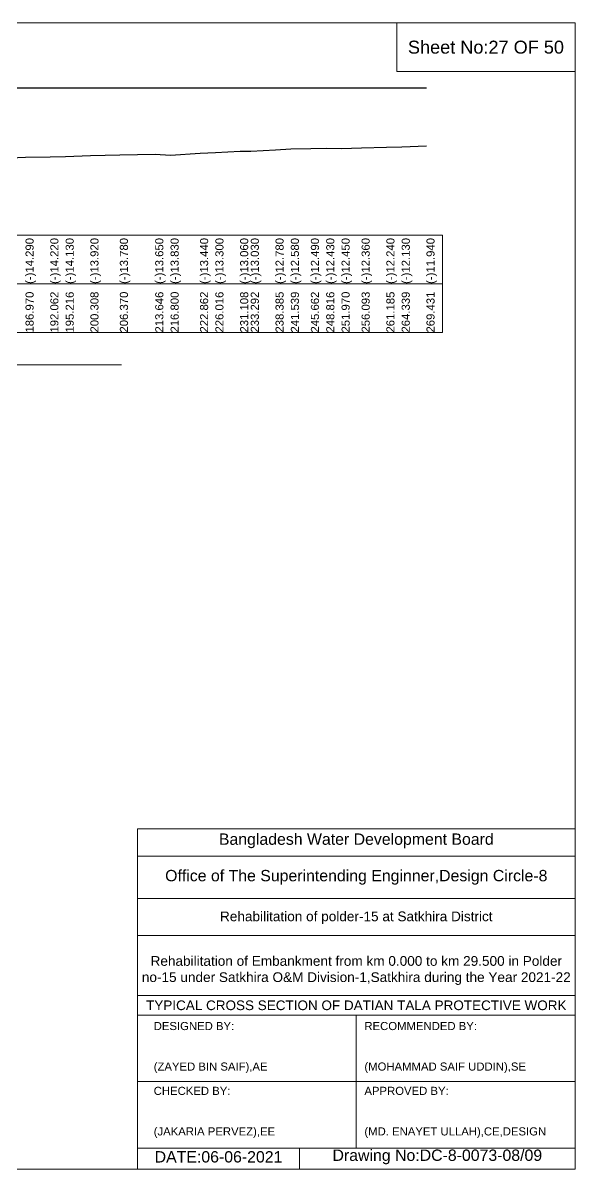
# Model space of a CAD drawing. Header units: inches. Extents: x 89000 to 845000, y -7071 to 31.
# Drawn here: x 496593 to 500000, y -7071 to 0 of the extents above; entities that cross this region are included whole.
import ezdxf

# ---------------------------------------------------------------- set-up
doc = ezdxf.new("R2010")
doc.units = ezdxf.units.IN
doc.header["$LTSCALE"] = 7
doc.header["$MEASUREMENT"] = 0
for name, color, linetype, lineweight in [('Cross section Data Border', 7, 'Continuous', 9), ('Cross Section Labels', 7, 'Continuous', 9), ('Existing_Bed_Level for Xsection', 7, 'Continuous', 25), ('Long Section Labels', 7, 'Continuous', 9)]:
    doc.layers.add(name, color=color, linetype=linetype, lineweight=lineweight)
doc.styles.get("Standard").update_dxf_attribs({"font": 'arial.ttf'})

msp = doc.modelspace()

# ---------------------------------------------------------------- linework, layer by layer
at = {"layer": 'Cross section Data Border'}
msp.add_lwpolyline([(490100, -1310.2), (499182.92779, -1310.2), (499182.92779, -1910.2), (490100, -1910.2)], close=True, dxfattribs=at)
msp.add_lwpolyline([(490100, -1610.2), (499182.92779, -1610.2)], dxfattribs=at)
at = {"layer": 'Cross Section Labels'}
for points in [[(490000, 0), (500000, 0), (500000, -7071), (490000, -7071)], [(498900, 0), (500000, 0), (500000, -300), (498900, -300)]]:
    msp.add_lwpolyline(points, close=True, dxfattribs=at)
for points in [[(492881.46389, -2110.2), (495041.46389, -2110.2), (497201.46389, -2110.2)], [(497300, -7071), (497300, -4971), (500000, -4971)], [(497300, -5141), (500000, -5141)], [(497300, -5401), (500000, -5401)], [(497300, -5631), (500000, -5631)], [(497300, -6001), (500000, -6001)], [(497300, -6121), (500000, -6121)], [(498650, -6121), (498650, -6941)], [(497300, -6531), (500000, -6531)], [(497300, -6941), (500000, -6941)], [(498300, -6941), (498300, -7071)]]:
    msp.add_lwpolyline(points, dxfattribs=at)
at = {"layer": 'Existing_Bed_Level for Xsection'}
for points in [[(491000, -400.2), (499082.92779, -400.2)], [(496514.47018, -832.2), (496609.09982, -828.9), (496761.8533, -826.8), (496856.48127, -824.1), (497009.23668, -817.8), (497191.08592, -813.6), (497409.38767, -809.7), (497504.00413, -815.1), (497685.85739, -803.4), (497780.46521, -799.2), (497933.24319, -792), (497998.77231, -791.1), (498151.54295, -783.6), (498246.15663, -777.6), (498369.84884, -774.9), (498464.4686, -773.1), (498559.09458, -773.7), (498682.78575, -771), (498835.54399, -767.4), (498930.16828, -764.1), (499082.92779, -758.4)]]:
    msp.add_lwpolyline(points, dxfattribs=at)

# ---------------------------------------------------------------- texts
at = {"layer": 'Cross Section Labels', "attachment_point": 5}
for s, insert, char_height in [('Sheet No:27 OF 50', (499450, -150), 80), ('Bangladesh Water Development Board', (498650, -5046), 70), ('Office of The Superintending Enginner,Design Circle-8', (498650, -5271), 70)]:
    msp.add_mtext(s, dxfattribs=dict(at, insert=insert, char_height=char_height))
at = {"layer": 'Cross Section Labels'}
for s, insert, char_height, width, attachment_point in [('Rehabilitation of polder-15 at Satkhira District', (498650, -5521), 60, 2800, 5), ('Rehabilitation of Embankment from km 0.000 to km 29.500 in Polder no-15 under Satkhira O&M Division-1,Satkhira during the Year 2021-22', (498650, -5846), 60, 2700, 5), ('TYPICAL CROSS SECTION OF DATIAN TALA PROTECTIVE WORK', (498650, -6061), 59.5765532, 2800, 5), ('DESIGNED BY:^J^J^J(ZAYED BIN SAIF),AE', (497400, -6321), 50, 1400, 4), ('RECOMMENDED BY:^J^J^J(MOHAMMAD SAIF UDDIN),SE', (498700, -6321), 50, 1400, 4), ('CHECKED BY:^J^J^J(JAKARIA PERVEZ),EE', (497400, -6721), 50, 1400, 4), ('APPROVED BY:^J^J^J(MD. ENAYET ULLAH),CE,DESIGN', (498700, -6721), 50, 1400, 4), ('DATE:06-06-2021', (497800, -6996), 70, 1400, 5), ('Drawing No:DC-8-0073-08/09', (499150, -6996), 70, 2200, 5)]:
    msp.add_mtext(s, dxfattribs=dict(at, insert=insert, char_height=char_height, width=width, attachment_point=attachment_point))
at = {"layer": 'Long Section Labels', "char_height": 50, "attachment_point": 1, "rotation": 90}
for s, insert in [('(-)14.290', (496609.09982, -1610.2)), ('(-)14.220', (496761.8533, -1610.2)), ('(-)14.130', (496856.48127, -1610.2)), ('(-)13.920', (497009.23668, -1610.2)), ('(-)13.780', (497191.08592, -1610.2)), ('(-)13.650', (497409.38767, -1610.2)), ('(-)13.830', (497504.00413, -1610.2)), ('(-)13.440', (497685.85739, -1610.2)), ('(-)13.300', (497780.46521, -1610.2)), ('(-)13.060', (497933.24319, -1610.2)), ('(-)13.030', (497998.77231, -1610.2)), ('(-)12.780', (498151.54295, -1610.2)), ('(-)12.580', (498246.15663, -1610.2)), ('(-)12.490', (498369.84884, -1610.2)), ('(-)12.430', (498464.4686, -1610.2)), ('(-)12.450', (498559.09458, -1610.2)), ('(-)12.360', (498682.78575, -1610.2)), ('(-)12.240', (498835.54399, -1610.2)), ('(-)12.130', (498930.16828, -1610.2)), ('(-)11.940', (499082.92779, -1610.2)), ('186.970', (496609.09982, -1910.2)), ('192.062', (496761.8533, -1910.2)), ('195.216', (496856.48127, -1910.2)), ('200.308', (497009.23668, -1910.2)), ('206.370', (497191.08592, -1910.2)), ('213.646', (497409.38767, -1910.2)), ('216.800', (497504.00413, -1910.2)), ('222.862', (497685.85739, -1910.2)), ('226.016', (497780.46521, -1910.2)), ('231.108', (497933.24319, -1910.2)), ('233.292', (497998.77231, -1910.2)), ('238.385', (498151.54295, -1910.2)), ('241.539', (498246.15663, -1910.2)), ('245.662', (498369.84884, -1910.2)), ('248.816', (498464.4686, -1910.2)), ('251.970', (498559.09458, -1910.2)), ('256.093', (498682.78575, -1910.2)), ('261.185', (498835.54399, -1910.2)), ('264.339', (498930.16828, -1910.2)), ('269.431', (499082.92779, -1910.2))]:
    msp.add_mtext(s, dxfattribs=dict(at, insert=insert))

doc.saveas('drawing.dxf')
